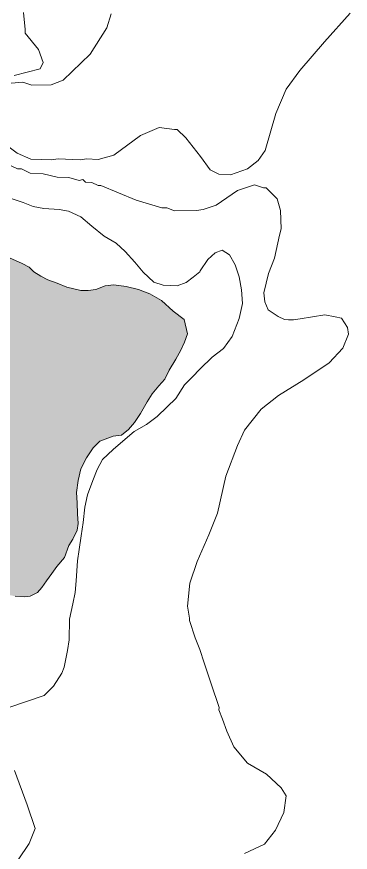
# Model space of a CAD drawing. Header units: millimetres. Extents: x 396621004 to 402046651, y 6785344214 to 6789799943.
# Drawn here: x 401284726 to 401543244, y 6786841051 to 6787487389 of the extents above; entities that cross this region are included whole.
import ezdxf

# ---------------------------------------------------------------- set-up
doc = ezdxf.new("R2010")
doc.units = ezdxf.units.MM
doc.header["$MEASUREMENT"] = 0
doc.layers.add('02 Korkeuskayrat_Kynä_nro__2', color=8, linetype='Continuous', lineweight=15)
doc.layers.add('02 Suot_Kynä_nro__101', color=252, linetype='Continuous', lineweight=15)
for name, color, linetype, lineweight, true_color in [('02 Maaston rajat_Kynä_nro__82', 7, 'Continuous', 20, 0xaaaaaa), ('02 Vesialueet_Kynä_nro__105', 7, 'Continuous', 15, 0xcae6ff), ('02 Vesistöt_Kynä_nro__105', 7, 'Continuous', 15, 0xcae6ff)]:
    doc.layers.add(name, color=color, linetype=linetype, lineweight=lineweight, true_color=true_color)

msp = doc.modelspace()

# ---------------------------------------------------------------- hatches: boundary and pattern name
at = {"layer": '02 Vesistöt_Kynä_nro__105', "linetype": 'Continuous', "lineweight": 0, "true_color": 0x32393f}
msp.add_hatch(color=250, dxfattribs=at).paths.add_polyline_path([(401407936.62, 6787222493.23), (401411836.72, 6787229404.81), (401414633.33, 6787235566.22), (401417151.97, 6787242197.74), (401414616.48, 6787253220.26), (401406066.6, 6787259661.74), (401396952.34, 6787267743.59), (401387795.96, 6787273024.79), (401379094.45, 6787276375.56), (401369634.83, 6787278576.06), (401360124.66, 6787280096.41), (401353175.24, 6787279236.21), (401345989.97, 6787276265.54), (401340034.54, 6787275555.37), (401334432.89, 6787275585.38), (401323633.92, 6787278175.97), (401315993.78, 6787281376.7), (401308901.16, 6787283867.27), (401303350.06, 6787286757.94), (401298060.08, 6787290018.68), (401294446.38, 6787293539.49), (401288912.12, 6787296590.19), (401279225.06, 6787300921.18), (401270784.68, 6787304632.02), (401263868.96, 6787308462.9), (401256793.2, 6787309053.04), (401248723.45, 6787307442.67), (401242658.51, 6787305222.16), (401235818.6, 6787301781.37), (401229686.27, 6787295479.93), (401225289.19, 6787291248.96), (401221768.15, 6787286507.88), (401218592.48, 6787282346.93), (401212788.67, 6787275415.34), (401210185.8, 6787267723.58), (401208913.84, 6787262592.41), (401205990.88, 6787254700.6), (401201795.96, 6787249019.3), (401196505.98, 6787243868.12), (401193035.49, 6787239877.21), (401190146.21, 6787235466.2), (401186288.24, 6787230375.04), (401181790.07, 6787222513.24), (401178024.75, 6787215441.62), (401175994.68, 6787208319.99), (401173812.99, 6787203248.83), (401170030.82, 6787196017.18), (401165953.83, 6787190936.01), (401164344.94, 6787184314.5), (401163494.16, 6787176722.76), (401164008, 6787170171.26), (401167284.75, 6787161079.18), (401169677.03, 6787154237.62), (401173863.53, 6787146135.76), (401178521.74, 6787139364.22), (401182497.65, 6787130372.16), (401185749.13, 6787124070.72), (401192437.41, 6787121170.05), (401199437.37, 6787117409.19), (401203632.29, 6787114678.57), (401207060.67, 6787109737.44), (401212316.95, 6787104886.33), (401218019.68, 6787098874.95), (401224497.38, 6787093103.63), (401229206.13, 6787088072.48), (401233030.41, 6787082271.15), (401237705.47, 6787076779.9), (401242742.75, 6787069898.32), (401249405.76, 6787063586.88), (401253179.5, 6787060286.12), (401260221.57, 6787053944.67), (401268451.36, 6787048353.39), (401272393.58, 6787044212.45), (401277194.99, 6787040451.59), (401283462.1, 6787039091.28), (401290554.71, 6787038731.19), (401295137.11, 6787039241.31), (401300940.93, 6787042001.94), (401304327.18, 6787045922.84), (401307721.87, 6787051054.01), (401312068.41, 6787056725.31), (401315943.23, 6787062046.53), (401321662.81, 6787068988.11), (401325141.73, 6787078350.26), (401328308.98, 6787083351.4), (401331602.58, 6787090152.96), (401332343.85, 6787095254.12), (401331754.2, 6787102795.85), (401331543.62, 6787111437.83), (401331130.86, 6787119419.65), (401332318.58, 6787128581.75), (401334559.24, 6787137583.81), (401338880.51, 6787146055.75), (401343993.6, 6787153867.53), (401349275.15, 6787158938.69), (401359476.05, 6787162819.58), (401365818.97, 6787163579.76), (401371437.46, 6787168020.77), (401376070.4, 6787173442.01), (401380585.42, 6787180383.6), (401385782.74, 6787189475.68), (401389724.95, 6787195787.12), (401394854.88, 6787201778.49), (401399470.97, 6787206969.68), (401402773, 6787213931.27)])

# ---------------------------------------------------------------- linework, layer by layer
at = {"layer": '02 Korkeuskayrat_Kynä_nro__2', "color": 8, "linetype": 'Continuous', "lineweight": 15, "flags": 128}
for points in [[(401543243.81, 6787490084.45), (401523212.65, 6787467979.4), (401504175.47, 6787445824.33), (401493494.43, 6787431301), (401485626.86, 6787412636.73), (401477304.41, 6787383990.18), (401471938.62, 6787376228.4), (401463633.01, 6787369596.89), (401450416.49, 6787365205.88), (401441420.16, 6787365615.98), (401434563.41, 6787368936.74), (401427032.77, 6787379289.1), (401415686.27, 6787393822.43), (401408964.29, 6787400143.88), (401406967.92, 6787400233.9), (401395031.77, 6787401784.25), (401380720.19, 6787395432.8), (401360006.73, 6787380369.35), (401347834.73, 6787376918.56), (401338846.82, 6787377328.66), (401333801.12, 6787376558.48), (401316819.28, 6787377338.66), (401311782.01, 6787376568.48), (401295794.15, 6787377308.65), (401284986.76, 6787381809.68), (401272410.42, 6787391391.87)], [(401280471.74, 6787436072.1), (401289510.19, 6787436662.23), (401296409.07, 6787434341.7), (401311445.07, 6787434651.77), (401320618.29, 6787438232.59), (401341559.19, 6787458297.18), (401354514.59, 6787478731.86), (401358010.35, 6787489584.34)], [(401282746.1, 6787441983.45), (401303004.69, 6787447054.61), (401305228.5, 6787451955.73), (401301690.62, 6787462128.06), (401291253.86, 6787474620.91), (401291388.64, 6787477621.6), (401289990.33, 6787490704.59)], [(401461341.81, 6786840105.75), (401476689.49, 6786847417.42), (401485188.83, 6786858039.85), (401491826.57, 6786871742.99), (401493418.62, 6786884685.95), (401489695.42, 6786890867.36), (401478172.03, 6786901409.78), (401463548.78, 6786910091.76), (401453112.02, 6786922584.62), (401447670.42, 6786934847.43), (401444090.42, 6786944019.52), (401441411.74, 6786951151.16), (401441504.4, 6786953151.61), (401435338.37, 6786971445.8), (401430073.66, 6786987709.52), (401426535.78, 6786997881.85), (401422955.78, 6787007053.95), (401418558.7, 6787020276.97), (401418651.36, 6787022277.43), (401417059.31, 6787031359.51), (401418887.21, 6787049293.61), (401424657.33, 6787066047.44), (401433619.97, 6787086662.16), (401440392.49, 6787103365.98), (401446718.56, 6787132112.56), (401455807.55, 6787155717.96), (401461358.66, 6787167480.65), (401474120.31, 6787183914.41), (401487614.81, 6787194306.78), (401507191.1, 6787206419.56), (401526817.92, 6787219532.56), (401537355.76, 6787231065.19), (401541862.35, 6787241867.67), (401541087.39, 6787246908.82), (401536412.33, 6787254130.47), (401531467.71, 6787255360.75), (401523515.9, 6787256731.07), (401504352.37, 6787253600.35), (401499315.09, 6787252830.17), (401495313.92, 6787253020.22), (401492323.56, 6787253150.25), (401487412.64, 6787255380.76), (401479654.57, 6787260741.98), (401476933.77, 6787266873.39), (401476251.46, 6787273915), (401479940.97, 6787288758.39), (401484489.68, 6787300561.09), (401488305.54, 6787318415.18), (401489535.37, 6787323356.31), (401489181.59, 6787337389.52), (401486595.56, 6787346521.61), (401477969.87, 6787354923.53), (401475973.49, 6787355013.55), (401469074.62, 6787357334.08), (401455858.09, 6787352943.08), (401439322.7, 6787341680.5), (401429147.08, 6787338149.69), (401424109.8, 6787337379.52), (401407077.42, 6787337159.47), (401401172.53, 6787339429.99), (401397179.77, 6787339610.03), (401377426.59, 6787345531.38), (401349915.34, 6787356803.96), (401347918.96, 6787356893.98), (401343016.47, 6787359124.49), (401338021.31, 6787359354.54), (401336109.17, 6787361445.02), (401333068.27, 6787360574.82), (401325167, 6787362945.37), (401316179.09, 6787363355.46), (401305279.04, 6787365856.03), (401295288.74, 6787366316.14), (401288431.98, 6787369636.9), (401285441.63, 6787369776.93), (401280530.71, 6787371997.44)]]:
    msp.add_lwpolyline(points, dxfattribs=at)
at = {"layer": '02 Maaston rajat_Kynä_nro__82', "color": 253, "linetype": 'Continuous', "lineweight": 20, "true_color": 0xaaaaaa, "flags": 128}
for points in [[(401426999.08, 6787290748.85), (401426527.36, 6787290148.71), (401421557.47, 6787285897.74), (401416099.03, 6787281906.83), (401409200.15, 6787279256.22), (401398215.87, 6787279806.35), (401391072.71, 6787282176.89), (401382699.72, 6787289858.65), (401376323.11, 6787297450.38), (401368733.51, 6787305852.3), (401361792.52, 6787312213.76), (401352551.9, 6787317685.01), (401342932.23, 6787325436.78), (401334533.97, 6787332628.43), (401324981.68, 6787336869.4), (401317535.28, 6787338239.71), (401305818.15, 6787339089.91), (401297369.35, 6787340520.24), (401289771.32, 6787343650.95), (401281154.05, 6787346591.62)], [(401285913.34, 6786835154.62), (401294505.35, 6786847767.5), (401299054.05, 6786859580.21), (401292879.61, 6786877884.39), (401283083.04, 6786904360.45)]]:
    msp.add_lwpolyline(points, dxfattribs=at)
at = {"layer": '02 Suot_Kynä_nro__101', "color": 252, "linetype": 'Continuous', "lineweight": 15, "flags": 128}
for points in [[(401281154.05, 6787346591.62), (401289771.32, 6787343650.95), (401297369.35, 6787340520.24), (401305818.15, 6787339089.91), (401317535.28, 6787338239.71), (401324981.68, 6787336869.4), (401334533.97, 6787332628.43), (401342932.23, 6787325436.78), (401352551.9, 6787317685.01), (401361792.52, 6787312213.76), (401368733.51, 6787305852.3), (401376323.11, 6787297450.38), (401382699.72, 6787289858.65), (401391072.71, 6787282176.89), (401398215.87, 6787279806.35), (401409200.15, 6787279256.22), (401416099.03, 6787281906.83), (401421557.47, 6787285897.74), (401426527.36, 6787290148.71), (401426999.08, 6787290748.85), (401432727.08, 6787299530.86), (401438421.38, 6787304722.05), (401443972.49, 6787306742.51), (401449717.34, 6787303291.72), (401453903.84, 6787295369.91), (401457113.2, 6787286137.79), (401458924.26, 6787276055.49), (401459800.31, 6787265563.09), (401456995.27, 6787253870.41), (401451814.8, 6787240017.24), (401445025.43, 6787230785.13), (401436079.64, 6787223923.56), (401426855.88, 6787214951.51), (401420656.16, 6787208530.04), (401414843.92, 6787202558.67), (401408054.55, 6787192126.29), (401401223.07, 6787185714.82), (401393574.5, 6787178083.07), (401385260.48, 6787171991.68), (401375716.62, 6787166460.41), (401365246.17, 6787157468.36), (401359484.47, 6787152497.22), (401351338.91, 6787144895.48), (401347194.54, 6787137083.69), (401343766.16, 6787128741.79), (401339706.02, 6787117669.25), (401337465.36, 6787108017.04), (401336361.88, 6787096044.3), (401334592.93, 6787085861.98), (401333144.09, 6787075259.55), (401331922.67, 6787066507.55), (401330920.27, 6787050923.98), (401329943.14, 6787041881.91), (401328123.66, 6787033159.92), (401325588.18, 6787021347.22), (401325428.13, 6787005443.58), (401324198.3, 6786997261.71), (401322766.3, 6786990800.23), (401321460.65, 6786984208.72), (401319716.98, 6786979647.68), (401313188.74, 6786969455.34), (401305910.81, 6786962393.73), (401250298.65, 6786943569.42)], [(401283462.1, 6787039091.28), (401290554.71, 6787038731.19), (401295137.11, 6787039241.31), (401300940.93, 6787042001.94), (401304327.18, 6787045922.84), (401307721.87, 6787051054.01), (401312068.41, 6787056725.31), (401315943.23, 6787062046.53), (401321662.81, 6787068988.11), (401325141.73, 6787078350.26), (401328308.98, 6787083351.4), (401331602.58, 6787090152.96), (401332343.85, 6787095254.12), (401331754.2, 6787102795.85), (401331543.62, 6787111437.83), (401331130.86, 6787119419.65), (401332318.58, 6787128581.75), (401334559.24, 6787137583.81), (401338880.51, 6787146055.75), (401343993.6, 6787153867.53), (401349275.15, 6787158938.69), (401359476.05, 6787162819.58), (401365818.97, 6787163579.76), (401371437.46, 6787168020.77), (401376070.4, 6787173442.01), (401380585.42, 6787180383.6), (401385782.74, 6787189475.68), (401389724.95, 6787195787.12), (401394854.88, 6787201778.49), (401399470.97, 6787206969.68), (401402773, 6787213931.27), (401407936.62, 6787222493.23), (401411836.72, 6787229404.81), (401414633.33, 6787235566.22), (401417151.97, 6787242197.74), (401414616.48, 6787253220.26), (401406066.6, 6787259661.74), (401396952.34, 6787267743.59), (401387795.96, 6787273024.79), (401379094.45, 6787276375.56), (401369634.83, 6787278576.06), (401360124.66, 6787280096.41), (401353175.24, 6787279236.21), (401345989.97, 6787276265.54), (401340034.54, 6787275555.37), (401334432.89, 6787275585.38), (401323633.92, 6787278175.97), (401315993.78, 6787281376.7), (401308901.16, 6787283867.27), (401303350.06, 6787286757.94), (401298060.08, 6787290018.68), (401294446.38, 6787293539.49), (401288912.12, 6787296590.19), (401279225.06, 6787300921.18)]]:
    msp.add_lwpolyline(points, dxfattribs=at)
at = {"layer": '02 Vesialueet_Kynä_nro__105', "color": 254, "linetype": 'Continuous', "lineweight": 15, "true_color": 0xcae6ff, "flags": 128}
for points in [[(401279225.06, 6787300921.18), (401288912.12, 6787296590.19), (401294446.38, 6787293539.49), (401298060.08, 6787290018.68), (401303350.06, 6787286757.94), (401308901.16, 6787283867.27), (401315993.78, 6787281376.7), (401323633.92, 6787278175.97), (401334432.89, 6787275585.38), (401340034.54, 6787275555.37), (401345989.97, 6787276265.54), (401353175.24, 6787279236.21), (401360124.66, 6787280096.41), (401369634.83, 6787278576.06), (401379094.45, 6787276375.56), (401387795.96, 6787273024.79), (401396952.34, 6787267743.59), (401406066.6, 6787259661.74), (401414616.48, 6787253220.26), (401417151.97, 6787242197.74), (401414633.33, 6787235566.22), (401411836.72, 6787229404.81), (401407936.62, 6787222493.23), (401402773, 6787213931.27), (401399470.97, 6787206969.68), (401394854.88, 6787201778.49), (401389724.95, 6787195787.12), (401385782.74, 6787189475.68), (401380585.42, 6787180383.6), (401376070.4, 6787173442.01), (401371437.46, 6787168020.77), (401365818.97, 6787163579.76), (401359476.05, 6787162819.58), (401349275.15, 6787158938.69), (401343993.6, 6787153867.53), (401338880.51, 6787146055.75), (401334559.24, 6787137583.81), (401332318.58, 6787128581.75), (401331130.86, 6787119419.65), (401331543.62, 6787111437.83), (401331754.2, 6787102795.85), (401332343.85, 6787095254.12), (401331602.58, 6787090152.96), (401328308.98, 6787083351.4), (401325141.73, 6787078350.26), (401321662.81, 6787068988.11), (401315943.23, 6787062046.53), (401312068.41, 6787056725.31), (401307721.87, 6787051054.01), (401304327.18, 6787045922.84), (401300940.93, 6787042001.94), (401295137.11, 6787039241.31), (401290554.71, 6787038731.19), (401283462.1, 6787039091.28)], [(401305910.81, 6786962393.73), (401250298.65, 6786943569.42), (401168278.73, 6787020116.93), (401128157.45, 6787079000.41)]]:
    msp.add_lwpolyline(points, dxfattribs=at)

doc.saveas('drawing.dxf')
